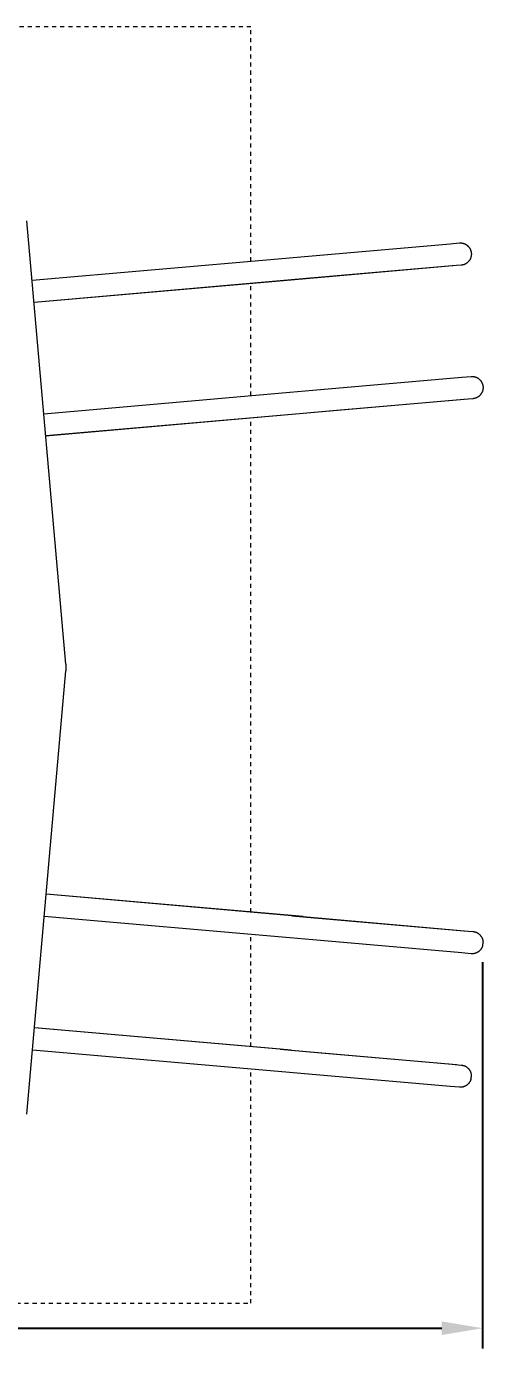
# Model space of a CAD drawing. Header units: inches. Extents: x -8 to 201, y -1 to 136.
# Drawn here: x 114.38 to 125.62, y 46.39 to 79.58 of the extents above; entities that cross this region are included whole.
import ezdxf

# ---------------------------------------------------------------- set-up
doc = ezdxf.new("R2010")
doc.units = ezdxf.units.IN
doc.linetypes.add('HIDDEN', pattern=[1.905, 1.27, -0.635])
for name, color, linetype, lineweight in [('ZANO_R', 7, 'Continuous', 0), ('ZANO_R_przerywana', 250, 'HIDDEN', 0), ('ZANO_W', 1, 'Continuous', 0)]:
    doc.layers.add(name, color=color, linetype=linetype, lineweight=lineweight)
doc.styles.get("Standard").update_dxf_attribs({"font": 'arial.ttf'})
doc.dimstyles.new('amerykanie', dxfattribs={"dimtxt": 50, "dimasz": 50, "dimexe": 0.5, "dimexo": 0.5, "dimgap": 1, "dimtad": 1, "dimdec": 0, "dimzin": 0, "dimlunit": 5, "dimtxsty": 'Standard', "dimcen": 0.09, "dimclrd": 1, "dimclre": 1, "dimclrt": 1, "dimazin": 0, "dimtfac": 1, "dimtdec": 0, "dimtmove": 0, "dimatfit": 3, "dimfxl": 1, "dimtzin": 0, "dimarcsym": 1})

# ---------------------------------------------------------------- blocks, each defined once
blk = doc.blocks.new('*D486')
at = {"layer": 'ZANO_W', "color": 1, "lineweight": -2}
for p, q in [((-4.32, 56.506), (-4.32, 46.973)), ((125.601, 56.506), (125.601, 46.973)), ((-3.32, 47.473), (124.601, 47.473))]:
    blk.add_line(p, q, dxfattribs=at)
at = {"layer": 'ZANO_W', "color": 1}
for points in [[(-3.32, 47.64), (-3.32, 47.306), (-4.32, 47.473)], [(124.601, 47.306), (124.601, 47.64), (125.601, 47.473)]]:
    blk.add_solid(points, dxfattribs=at)
at = {"layer": 'ZANO_W', "color": 1, "insert": (60.64, 48.813), "char_height": 1.625, "attachment_point": 5}
blk.add_mtext('129 15/16', dxfattribs=at)

msp = doc.modelspace()

# ---------------------------------------------------------------- linework, layer by layer
at = {"layer": 'ZANO_R'}
for p, q in [((115.33457, 63.85901), (114.37774, 74.79557)), ((121.13085, 73.91269), (124.80945, 74.23395)), ((124.80945, 74.23395), (125.03324, 74.25341)), ((125.03324, 74.25341), (125.04038, 74.25387)), ((125.04038, 74.25387), (125.04506, 74.25405)), ((125.04506, 74.25405), (125.04975, 74.25414)), ((125.04975, 74.25414), (125.05676, 74.25414)), ((125.05676, 74.25414), (125.06587, 74.25388)), ((125.06587, 74.25388), (125.07402, 74.2534)), ((125.07402, 74.2534), (125.08216, 74.25268)), ((125.08216, 74.25268), (125.09027, 74.25172)), ((125.09027, 74.25172), (125.09835, 74.25052)), ((125.09835, 74.25052), (125.10448, 74.24944)), ((125.10448, 74.24944), (125.1106, 74.24822)), ((125.1106, 74.24822), (125.11668, 74.24686)), ((125.11668, 74.24686), (125.12273, 74.24537)), ((125.12273, 74.24537), (125.12874, 74.24373)), ((125.12874, 74.24373), (125.13472, 74.24197)), ((125.13472, 74.24197), (125.14065, 74.24006)), ((125.14065, 74.24006), (125.14654, 74.23803)), ((125.14654, 74.23803), (125.15239, 74.23586)), ((125.15239, 74.23586), (125.15818, 74.23356)), ((125.15818, 74.23356), (125.16392, 74.23113)), ((125.16392, 74.23113), (125.1696, 74.22857)), ((125.1696, 74.22857), (125.17522, 74.22589)), ((125.17522, 74.22589), (125.18078, 74.22307)), ((125.18078, 74.22307), (125.18628, 74.22014)), ((125.18628, 74.22014), (125.19171, 74.21707)), ((125.19171, 74.21707), (125.19979, 74.21221)), ((125.19979, 74.21221), (125.20771, 74.20706)), ((125.20771, 74.20706), (125.21546, 74.20163)), ((125.21546, 74.20163), (125.22303, 74.19594)), ((125.22303, 74.19594), (125.2304, 74.18999)), ((125.2304, 74.18999), (125.23755, 74.1838)), ((125.23755, 74.1838), (125.24448, 74.17737)), ((125.24448, 74.17737), (125.25117, 74.17073)), ((125.25117, 74.17073), (125.25715, 74.16438)), ((125.25715, 74.16438), (125.26295, 74.15782)), ((125.26295, 74.15782), (125.26855, 74.15106)), ((125.26855, 74.15106), (125.27395, 74.1441)), ((125.27395, 74.1441), (125.27914, 74.13697)), ((125.27914, 74.13697), (125.2841, 74.12966)), ((125.2841, 74.12966), (125.28883, 74.12218)), ((125.28883, 74.12218), (125.29332, 74.11456)), ((125.29332, 74.11456), (125.29756, 74.10679)), ((125.29756, 74.10679), (125.30155, 74.0989)), ((125.30155, 74.0989), (125.30528, 74.09089)), ((125.30528, 74.09089), (125.30874, 74.08278)), ((125.30874, 74.08278), (125.31194, 74.07457)), ((125.31194, 74.07457), (125.31487, 74.06629)), ((125.31487, 74.06629), (125.31752, 74.05795)), ((125.31752, 74.05795), (125.3199, 74.04956)), ((125.3199, 74.04956), (125.3222, 74.04029)), ((125.3222, 74.04029), (125.32418, 74.03095)), ((125.32418, 74.03095), (125.32583, 74.02155)), ((114.50569, 73.3331), (120.56652, 73.86336)), ((120.56652, 73.86336), (121.13085, 73.91269)), ((124.96458, 73.69406), (121.62994, 73.40093)), ((125.07584, 73.70387), (124.85741, 73.68483)), ((125.07028, 73.70336), (125.06904, 73.70325)), ((125.0697, 73.70344), (125.07091, 73.70352)), ((125.08523, 73.70478), (125.07584, 73.70385)), ((125.09459, 73.70602), (125.08523, 73.70478)), ((125.1039, 73.70759), (125.09459, 73.70602)), ((125.11314, 73.70947), (125.1039, 73.70759)), ((125.12232, 73.71166), (125.11314, 73.70947)), ((125.13142, 73.71418), (125.12232, 73.71166)), ((125.14043, 73.717), (125.13142, 73.71418)), ((125.14933, 73.72012), (125.14043, 73.717)), ((125.15812, 73.72355), (125.14933, 73.72012)), ((125.16679, 73.72728), (125.15812, 73.72355)), ((125.17533, 73.7313), (125.16679, 73.72728)), ((125.18372, 73.73562), (125.17533, 73.7313)), ((125.19197, 73.74022), (125.18372, 73.73562)), ((125.20004, 73.74509), (125.19197, 73.74022)), ((125.20795, 73.75024), (125.20004, 73.74509)), ((125.21568, 73.75566), (125.20795, 73.75024)), ((125.22322, 73.76134), (125.21568, 73.75566)), ((125.23055, 73.76728), (125.22322, 73.76134)), ((125.23768, 73.77346), (125.23055, 73.76728)), ((125.2446, 73.77989), (125.23768, 73.77346)), ((125.25129, 73.78654), (125.2446, 73.77989)), ((125.25775, 73.79342), (125.25129, 73.78654)), ((125.26397, 73.80052), (125.25775, 73.79342)), ((125.26994, 73.80783), (125.26397, 73.80052)), ((125.27566, 73.81534), (125.26994, 73.80783)), ((125.28112, 73.82303), (125.27566, 73.81534)), ((125.28631, 73.83092), (125.28112, 73.82303)), ((125.29123, 73.83897), (125.28631, 73.83092)), ((125.29587, 73.84719), (125.29123, 73.83897)), ((125.30022, 73.85556), (125.29587, 73.84719)), ((125.30429, 73.86408), (125.30022, 73.85556)), ((125.30806, 73.87273), (125.30429, 73.86408)), ((125.31154, 73.8815), (125.30806, 73.87273)), ((125.31471, 73.89039), (125.31154, 73.8815)), ((125.31758, 73.89938), (125.31471, 73.89039)), ((125.32013, 73.90847), (125.31758, 73.89938)), ((125.32238, 73.91763), (125.32013, 73.90847)), ((125.32431, 73.92687), (125.32238, 73.91763)), ((125.32592, 73.93617), (125.32431, 73.92687)), ((125.32583, 74.02155), (125.32716, 74.01209)), ((125.32721, 73.94552), (125.32592, 73.93617)), ((125.32716, 74.01209), (125.32815, 74.00259)), ((125.32818, 73.9549), (125.32721, 73.94552)), ((125.32815, 74.00259), (125.32882, 73.99307)), ((125.32884, 73.96443), (125.32818, 73.9549)), ((125.32882, 73.99307), (125.32916, 73.98352)), ((125.32916, 73.97397), (125.32884, 73.96443)), ((125.32916, 73.98352), (125.32916, 73.97397)), ((121.1788, 73.36358), (120.61456, 73.31425)), ((121.62994, 73.40093), (120.8927, 73.33635)), ((124.85741, 73.68483), (121.1788, 73.36358)), ((120.61456, 73.31425), (114.55373, 72.78399)), ((120.8927, 73.33635), (114.55393, 72.78178)), ((121.41909, 70.61804), (125.0977, 70.9393)), ((125.0977, 70.9393), (125.32148, 70.95876)), ((125.32148, 70.95876), (125.32863, 70.95922)), ((125.32863, 70.95922), (125.33331, 70.9594)), ((125.33331, 70.9594), (125.33799, 70.95949)), ((125.33799, 70.95949), (125.34501, 70.95949)), ((125.34501, 70.95949), (125.35411, 70.95923)), ((125.35411, 70.95923), (125.36227, 70.95875)), ((125.36227, 70.95875), (125.3704, 70.95803)), ((125.3704, 70.95803), (125.37851, 70.95707)), ((125.37851, 70.95707), (125.38659, 70.95587)), ((125.38659, 70.95587), (125.39273, 70.95479)), ((125.39273, 70.95479), (125.39884, 70.95357)), ((125.39884, 70.95357), (125.40492, 70.95221)), ((125.40492, 70.95221), (125.41097, 70.95072)), ((125.41097, 70.95072), (125.41699, 70.94908)), ((125.41699, 70.94908), (125.42296, 70.94732)), ((125.42296, 70.94732), (125.4289, 70.94541)), ((125.4289, 70.94541), (125.43479, 70.94338)), ((125.43479, 70.94338), (125.44063, 70.94121)), ((125.44063, 70.94121), (125.44642, 70.93891)), ((125.44642, 70.93891), (125.45216, 70.93648)), ((125.45216, 70.93648), (125.45784, 70.93392)), ((125.45784, 70.93392), (125.46347, 70.93124)), ((125.46347, 70.93124), (125.46903, 70.92842)), ((125.46903, 70.92842), (125.47452, 70.92549)), ((125.47452, 70.92549), (125.47995, 70.92242)), ((125.47995, 70.92242), (125.48803, 70.91756)), ((125.48803, 70.91756), (125.49596, 70.91241)), ((125.49596, 70.91241), (125.50371, 70.90698)), ((125.50371, 70.90698), (125.51127, 70.90129)), ((125.51127, 70.90129), (125.51864, 70.89535)), ((125.51864, 70.89535), (125.52579, 70.88915)), ((125.52579, 70.88915), (125.53272, 70.88273)), ((125.53272, 70.88273), (125.53941, 70.87608)), ((125.53941, 70.87608), (125.54539, 70.86973)), ((125.54539, 70.86973), (125.55119, 70.86317)), ((125.55119, 70.86317), (125.5568, 70.85641)), ((125.5568, 70.85641), (125.5622, 70.84946)), ((125.5622, 70.84946), (125.56738, 70.84232)), ((125.56738, 70.84232), (125.57234, 70.83501)), ((125.57234, 70.83501), (125.57707, 70.82753)), ((125.57707, 70.82753), (125.58156, 70.81991)), ((125.58156, 70.81991), (125.5858, 70.81214)), ((125.5858, 70.81214), (125.58979, 70.80425)), ((125.58979, 70.80425), (125.59352, 70.79624)), ((125.59352, 70.79624), (125.59699, 70.78813)), ((125.59699, 70.78813), (125.60019, 70.77992)), ((125.60019, 70.77992), (125.60311, 70.77165)), ((125.60311, 70.77165), (125.60577, 70.7633)), ((125.60577, 70.7633), (125.60815, 70.75491)), ((125.60815, 70.75491), (125.61045, 70.74564)), ((125.61045, 70.74564), (125.61242, 70.7363)), ((125.61242, 70.7363), (125.61408, 70.7269)), ((125.61408, 70.7269), (125.6154, 70.71744)), ((125.6154, 70.71744), (125.6164, 70.70794)), ((125.6164, 70.70794), (125.61706, 70.69842)), ((114.79394, 70.03845), (120.85477, 70.56871)), ((120.85477, 70.56871), (121.41909, 70.61804)), ((125.14565, 70.39018), (121.46705, 70.06893)), ((125.25283, 70.39941), (121.91819, 70.10628)), ((125.36409, 70.40922), (125.14565, 70.39018)), ((125.35853, 70.40871), (125.35728, 70.4086)), ((125.35794, 70.40879), (125.35915, 70.40887)), ((125.37348, 70.41013), (125.36409, 70.4092)), ((125.38283, 70.41137), (125.37348, 70.41013)), ((125.39214, 70.41294), (125.38283, 70.41137)), ((125.40139, 70.41482), (125.39214, 70.41294)), ((125.41057, 70.41702), (125.40139, 70.41482)), ((125.41967, 70.41953), (125.41057, 70.41702)), ((125.42867, 70.42235), (125.41967, 70.41953)), ((125.43758, 70.42547), (125.42867, 70.42235)), ((125.44637, 70.4289), (125.43758, 70.42547)), ((125.45504, 70.43263), (125.44637, 70.4289)), ((125.46357, 70.43665), (125.45504, 70.43263)), ((125.47197, 70.44097), (125.46357, 70.43665)), ((125.48021, 70.44557), (125.47197, 70.44097)), ((125.48829, 70.45044), (125.48021, 70.44557)), ((125.4962, 70.4556), (125.48829, 70.45044)), ((125.50392, 70.46101), (125.4962, 70.4556)), ((125.51146, 70.46669), (125.50392, 70.46101)), ((125.5188, 70.47263), (125.51146, 70.46669)), ((125.52593, 70.47881), (125.5188, 70.47263)), ((125.53284, 70.48524), (125.52593, 70.47881)), ((125.53953, 70.49189), (125.53284, 70.48524)), ((125.54599, 70.49877), (125.53953, 70.49189)), ((125.55221, 70.50587), (125.54599, 70.49877)), ((125.55818, 70.51318), (125.55221, 70.50587)), ((125.5639, 70.52069), (125.55818, 70.51318)), ((125.56936, 70.52838), (125.5639, 70.52069)), ((125.57455, 70.53627), (125.56936, 70.52838)), ((125.57947, 70.54432), (125.57455, 70.53627)), ((125.58411, 70.55254), (125.57947, 70.54432)), ((125.58847, 70.56091), (125.58411, 70.55254)), ((125.59254, 70.56943), (125.58847, 70.56091)), ((125.59631, 70.57808), (125.59254, 70.56943)), ((125.59978, 70.58685), (125.59631, 70.57808)), ((125.60296, 70.59574), (125.59978, 70.58685)), ((125.60582, 70.60473), (125.60296, 70.59574)), ((125.60838, 70.61382), (125.60582, 70.60473)), ((125.61062, 70.62298), (125.60838, 70.61382)), ((125.61255, 70.63222), (125.61062, 70.62298)), ((125.61416, 70.64152), (125.61255, 70.63222)), ((125.61546, 70.65087), (125.61416, 70.64152)), ((125.61643, 70.66026), (125.61546, 70.65087)), ((125.61708, 70.66978), (125.61643, 70.66026)), ((125.61706, 70.69842), (125.6174, 70.68887)), ((125.61741, 70.67933), (125.61708, 70.66978)), ((125.6174, 70.68887), (125.61741, 70.67933)), ((121.18095, 70.0417), (114.84217, 69.48713)), ((121.46705, 70.06893), (120.90281, 70.0196)), ((121.91819, 70.10628), (121.18095, 70.0417)), ((120.90281, 70.0196), (114.84198, 69.48934)), ((115.33458, 63.85886), (115.33658, 63.83144)), ((115.33658, 63.83144), (115.33778, 63.80398)), ((115.33778, 63.74902), (115.33658, 63.72156)), ((115.33778, 63.80398), (115.33818, 63.7765)), ((115.33818, 63.7765), (115.33778, 63.74902)), ((114.37774, 52.75743), (115.33457, 63.69399)), ((115.33658, 63.72156), (115.33458, 63.69415)), ((120.90281, 57.65152), (114.85223, 58.18088)), ((121.18095, 57.62942), (114.85243, 58.18309)), ((120.85477, 57.10241), (114.80419, 57.63177)), ((120.90281, 57.65152), (121.46705, 57.60219)), ((121.18095, 57.62942), (121.91819, 57.56484)), ((121.46705, 57.60219), (125.14565, 57.28093)), ((121.91819, 57.56484), (125.25283, 57.27171)), ((121.41909, 57.05308), (120.85477, 57.10241)), ((125.14565, 57.28093), (125.36417, 57.26189)), ((125.36417, 57.26191), (125.37356, 57.26098)), ((125.37356, 57.26098), (125.38292, 57.25973)), ((125.38292, 57.25973), (125.39222, 57.25817)), ((125.39222, 57.25817), (125.40147, 57.25628)), ((125.40147, 57.25628), (125.41064, 57.25408)), ((125.41064, 57.25408), (125.41974, 57.25157)), ((125.41974, 57.25157), (125.42874, 57.24875)), ((125.42874, 57.24875), (125.43764, 57.24562)), ((125.43764, 57.24562), (125.44643, 57.24219)), ((125.44643, 57.24219), (125.4551, 57.23846)), ((125.4551, 57.23846), (125.46363, 57.23443)), ((125.46363, 57.23443), (125.47202, 57.23012)), ((125.47202, 57.23012), (125.48026, 57.22552)), ((125.48026, 57.22552), (125.48834, 57.22064)), ((125.48834, 57.22064), (125.49624, 57.21549)), ((125.49624, 57.21549), (125.50397, 57.21007)), ((125.50397, 57.21007), (125.5115, 57.20439)), ((125.5115, 57.20439), (125.51884, 57.19846)), ((125.51884, 57.19846), (125.52596, 57.19227)), ((125.52596, 57.19227), (125.53287, 57.18585)), ((125.53287, 57.18585), (125.53956, 57.1792)), ((125.53956, 57.1792), (125.54602, 57.17231)), ((125.54602, 57.17231), (125.55224, 57.16522)), ((125.55224, 57.16522), (125.55821, 57.15791)), ((125.55821, 57.15791), (125.56392, 57.1504)), ((125.56392, 57.1504), (125.56938, 57.14271)), ((125.56938, 57.14271), (125.57457, 57.13483)), ((125.57457, 57.13483), (125.57949, 57.12677)), ((125.57949, 57.12677), (125.58412, 57.11856)), ((125.58412, 57.11856), (125.58848, 57.11019)), ((125.58848, 57.11019), (125.59254, 57.10167)), ((125.59254, 57.10167), (125.59632, 57.09302)), ((125.0977, 56.73182), (121.41909, 57.05308)), ((125.50378, 56.76419), (125.49797, 56.76008)), ((125.50949, 56.76844), (125.50378, 56.76419)), ((125.51508, 56.77284), (125.50949, 56.76844)), ((125.52055, 56.77738), (125.51508, 56.77284)), ((125.52589, 56.78205), (125.52055, 56.77738)), ((125.53276, 56.78843), (125.52589, 56.78205)), ((125.53941, 56.79504), (125.53276, 56.78843)), ((125.54539, 56.80139), (125.53941, 56.79504)), ((125.55119, 56.80795), (125.54539, 56.80139)), ((125.5568, 56.81471), (125.55119, 56.80795)), ((125.5622, 56.82166), (125.5568, 56.81471)), ((125.56738, 56.8288), (125.5622, 56.82166)), ((125.57234, 56.83611), (125.56738, 56.8288)), ((125.57707, 56.84358), (125.57234, 56.83611)), ((125.58156, 56.85121), (125.57707, 56.84358)), ((125.5858, 56.85898), (125.58156, 56.85121)), ((125.58979, 56.86687), (125.5858, 56.85898)), ((125.59352, 56.87488), (125.58979, 56.86687)), ((125.59699, 56.88299), (125.59352, 56.87488)), ((125.59632, 57.09302), (125.59979, 57.08425)), ((125.60019, 56.89119), (125.59699, 56.88299)), ((125.59979, 57.08425), (125.60296, 57.07536)), ((125.60311, 56.89947), (125.60019, 56.89119)), ((125.60296, 57.07536), (125.60583, 57.06637)), ((125.60577, 56.90782), (125.60311, 56.89947)), ((125.60815, 56.91621), (125.60577, 56.90782)), ((125.60583, 57.06637), (125.60838, 57.05729)), ((125.60815, 56.91621), (125.61045, 56.92548)), ((125.60838, 57.05729), (125.61062, 57.04813)), ((125.61045, 56.92548), (125.61242, 56.93482)), ((125.61062, 57.04813), (125.61255, 57.03889)), ((125.61242, 56.93482), (125.61408, 56.94422)), ((125.61255, 57.03889), (125.61416, 57.02959)), ((125.61408, 56.94422), (125.6154, 56.95368)), ((125.61416, 57.02959), (125.61546, 57.02025)), ((125.6154, 56.95368), (125.6164, 56.96318)), ((125.61546, 57.02025), (125.61643, 57.01086)), ((125.6164, 56.96318), (125.61706, 56.9727)), ((125.61708, 57.00134), (125.61643, 57.01086)), ((125.61706, 56.9727), (125.6174, 56.98224)), ((125.61741, 56.99179), (125.61708, 57.00134)), ((125.6174, 56.98224), (125.61741, 56.99179)), ((125.32148, 56.71234), (125.0977, 56.73182)), ((125.32963, 56.71187), (125.32148, 56.71234)), ((125.33779, 56.71163), (125.32963, 56.71187)), ((125.34595, 56.71164), (125.33779, 56.71163)), ((125.35411, 56.71188), (125.34595, 56.71164)), ((125.36241, 56.71237), (125.35411, 56.71188)), ((125.37069, 56.71311), (125.36241, 56.71237)), ((125.37894, 56.71411), (125.37069, 56.71311)), ((125.38716, 56.71535), (125.37894, 56.71411)), ((125.39533, 56.71683), (125.38716, 56.71535)), ((125.40346, 56.71856), (125.39533, 56.71683)), ((125.41153, 56.72054), (125.40346, 56.71856)), ((125.41954, 56.72277), (125.41153, 56.72054)), ((125.4274, 56.72521), (125.41954, 56.72277)), ((125.43519, 56.72788), (125.4274, 56.72521)), ((125.4429, 56.73079), (125.43519, 56.72788)), ((125.45051, 56.73393), (125.4429, 56.73079)), ((125.45803, 56.73728), (125.45051, 56.73393)), ((125.46545, 56.74087), (125.45803, 56.73728)), ((125.47276, 56.74467), (125.46545, 56.74087)), ((125.47995, 56.74869), (125.47276, 56.74467)), ((125.48605, 56.75233), (125.47995, 56.74869)), ((125.49206, 56.75613), (125.48605, 56.75233)), ((125.49797, 56.76008), (125.49206, 56.75613)), ((120.61456, 54.35687), (114.56399, 54.88623)), ((120.8927, 54.33477), (114.56418, 54.88844)), ((120.56652, 53.80776), (114.51595, 54.33712)), ((120.61456, 54.35687), (121.1788, 54.30754)), ((120.8927, 54.33477), (121.62994, 54.27019)), ((121.1788, 54.30754), (124.85741, 53.98628)), ((121.62994, 54.27019), (124.96458, 53.97706)), ((121.13085, 53.75843), (120.56652, 53.80776)), ((124.85741, 53.98628), (125.07593, 53.96724)), ((125.07593, 53.96726), (125.08532, 53.96633)), ((125.08532, 53.96633), (125.09467, 53.96508)), ((125.09467, 53.96508), (125.10398, 53.96352)), ((125.10398, 53.96352), (125.11322, 53.96163)), ((125.11322, 53.96163), (125.1224, 53.95943)), ((125.1224, 53.95943), (125.13149, 53.95692)), ((125.13149, 53.95692), (125.1405, 53.9541)), ((125.1405, 53.9541), (125.1494, 53.95097)), ((125.1494, 53.95097), (125.15819, 53.94754)), ((125.15819, 53.94754), (125.16685, 53.94381)), ((125.16685, 53.94381), (125.17539, 53.93979)), ((125.17539, 53.93979), (125.18378, 53.93547)), ((125.18378, 53.93547), (125.19202, 53.93087)), ((125.19202, 53.93087), (125.20009, 53.92599)), ((125.20009, 53.92599), (125.208, 53.92084)), ((125.208, 53.92084), (125.21572, 53.91542)), ((125.21572, 53.91542), (125.22326, 53.90974)), ((125.22326, 53.90974), (125.23059, 53.90381)), ((125.23059, 53.90381), (125.23772, 53.89762)), ((125.23772, 53.89762), (125.24463, 53.8912)), ((125.24463, 53.8912), (125.25132, 53.88455)), ((125.25132, 53.88455), (125.25777, 53.87767)), ((125.25777, 53.87767), (125.26399, 53.87057)), ((125.26399, 53.87057), (125.26996, 53.86326)), ((125.26996, 53.86326), (125.27568, 53.85575)), ((125.27568, 53.85575), (125.28113, 53.84806)), ((125.28113, 53.84806), (125.28632, 53.84018)), ((125.28632, 53.84018), (125.29124, 53.83212)), ((125.29124, 53.83212), (125.29588, 53.82391)), ((125.29588, 53.82391), (125.30023, 53.81554)), ((125.30023, 53.81554), (125.3043, 53.80702)), ((125.3043, 53.80702), (125.30807, 53.79837)), ((125.30807, 53.79837), (125.31154, 53.7896)), ((125.31154, 53.7896), (125.31472, 53.78072)), ((125.31472, 53.78072), (125.31758, 53.77173)), ((124.80945, 53.43717), (121.13085, 53.75843)), ((125.17721, 53.44622), (125.16979, 53.44264)), ((125.18452, 53.45002), (125.17721, 53.44622)), ((125.19171, 53.45404), (125.18452, 53.45002)), ((125.19781, 53.45768), (125.19171, 53.45404)), ((125.20382, 53.46148), (125.19781, 53.45768)), ((125.20973, 53.46543), (125.20382, 53.46148)), ((125.21554, 53.46954), (125.20973, 53.46543)), ((125.22124, 53.47379), (125.21554, 53.46954)), ((125.22683, 53.47819), (125.22124, 53.47379)), ((125.2323, 53.48273), (125.22683, 53.47819)), ((125.23765, 53.48741), (125.2323, 53.48273)), ((125.24452, 53.49378), (125.23765, 53.48741)), ((125.25117, 53.50039), (125.24452, 53.49378)), ((125.25715, 53.50674), (125.25117, 53.50039)), ((125.26295, 53.5133), (125.25715, 53.50674)), ((125.26855, 53.52006), (125.26295, 53.5133)), ((125.27395, 53.52701), (125.26855, 53.52006)), ((125.27914, 53.53415), (125.27395, 53.52701)), ((125.2841, 53.54146), (125.27914, 53.53415)), ((125.28883, 53.54893), (125.2841, 53.54146)), ((125.29332, 53.55656), (125.28883, 53.54893)), ((125.29756, 53.56433), (125.29332, 53.55656)), ((125.30155, 53.57222), (125.29756, 53.56433)), ((125.30528, 53.58023), (125.30155, 53.57222)), ((125.30874, 53.58834), (125.30528, 53.58023)), ((125.31194, 53.59654), (125.30874, 53.58834)), ((125.31487, 53.60482), (125.31194, 53.59654)), ((125.31752, 53.61317), (125.31487, 53.60482)), ((125.3199, 53.62156), (125.31752, 53.61317)), ((125.31758, 53.77173), (125.32014, 53.76264)), ((125.3199, 53.62156), (125.3222, 53.63083)), ((125.32014, 53.76264), (125.32238, 53.75348)), ((125.3222, 53.63083), (125.32418, 53.64017)), ((125.32238, 53.75348), (125.32431, 53.74424)), ((125.32418, 53.64017), (125.32583, 53.64957)), ((125.32431, 53.74424), (125.32592, 53.73494)), ((125.32583, 53.64957), (125.32716, 53.65903)), ((125.32592, 53.73494), (125.32721, 53.7256)), ((125.32716, 53.65903), (125.32815, 53.66853)), ((125.32721, 53.7256), (125.32818, 53.71621)), ((125.32815, 53.66853), (125.32882, 53.67805)), ((125.32884, 53.70669), (125.32818, 53.71621)), ((125.32882, 53.67805), (125.32916, 53.68759)), ((125.32916, 53.69714), (125.32884, 53.70669)), ((125.32916, 53.68759), (125.32916, 53.69714)), ((125.03324, 53.41769), (124.80945, 53.43717)), ((125.04139, 53.41722), (125.03324, 53.41769)), ((125.04955, 53.41698), (125.04139, 53.41722)), ((125.05771, 53.41699), (125.04955, 53.41698)), ((125.06587, 53.41723), (125.05771, 53.41699)), ((125.07416, 53.41772), (125.06587, 53.41723)), ((125.08244, 53.41846), (125.07416, 53.41772)), ((125.09069, 53.41946), (125.08244, 53.41846)), ((125.09891, 53.4207), (125.09069, 53.41946)), ((125.10709, 53.42218), (125.09891, 53.4207)), ((125.11522, 53.42392), (125.10709, 53.42218)), ((125.12329, 53.42589), (125.11522, 53.42392)), ((125.1313, 53.42812), (125.12329, 53.42589)), ((125.13916, 53.43056), (125.1313, 53.42812)), ((125.14695, 53.43323), (125.13916, 53.43056)), ((125.15465, 53.43614), (125.14695, 53.43323)), ((125.16227, 53.43928), (125.15465, 53.43614)), ((125.16979, 53.44264), (125.16227, 53.43928))]:
    msp.add_line(p, q, dxfattribs=at)
at = {"layer": 'ZANO_R_przerywana', "ltscale": 0.05}
for p, q in [((119.89805, 79.5843), (106.11791, 79.5843)), ((119.89805, 73.80487), (119.89805, 79.5843)), ((119.89805, 70.48501), (119.89805, 73.24933)), ((119.89805, 57.74166), (119.89805, 69.92946)), ((119.89805, 54.42179), (119.89805, 57.18611)), ((119.89805, 48.08682), (119.89805, 53.86625)), ((106.11791, 48.08682), (119.89805, 48.08682))]:
    msp.add_line(p, q, dxfattribs=at)

# ---------------------------------------------------------------- dimensions: what is measured, and where the dimension line sits
at = {"layer": 'ZANO_W'}
dim = msp.add_linear_dim(base=(125.60097, 47.47285), p1=(-4.32033, 57.00573), p2=(125.60097, 57.00638), dimstyle='amerykanie', override={"dimtxt": 1.625, "dimasz": 1, "dimgap": 0.5, "dimdec": 4, "dimaunit": 1, "dimadec": 1, "dimtdec": 4, "dimtmove": 1, "dimfrac": 2}, dxfattribs=at)
dim.commit()
dim.dimension.update_dxf_attribs({"geometry": '*D486', "text_midpoint": (60.64032, 48.81307)})

doc.saveas('drawing.dxf')
